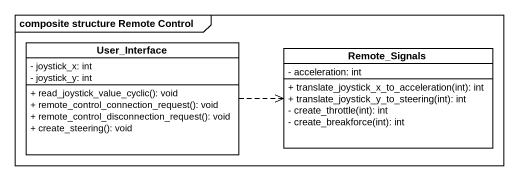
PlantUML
@startuml
mainframe composite structure Remote Control
hide circle
hide empty members
skinparam classAttributeIconSize 0
class User_Interface {
  - joystick_x: int
  - joystick_y: int
  + read_joystick_value_cyclic(): void
  + remote_control_connection_request(): void
  + remote_control_disconnection_request(): void
  + create_steering(): void
}
class Remote_Signals {
  - acceleration: int
  + translate_joystick_x_to_acceleration(int): int
  + translate_joystick_y_to_steering(int): int
  - create_throttle(int): int
  - create_breakforce(int): int
}
User_Interface .right.> Remote_Signals
@enduml
